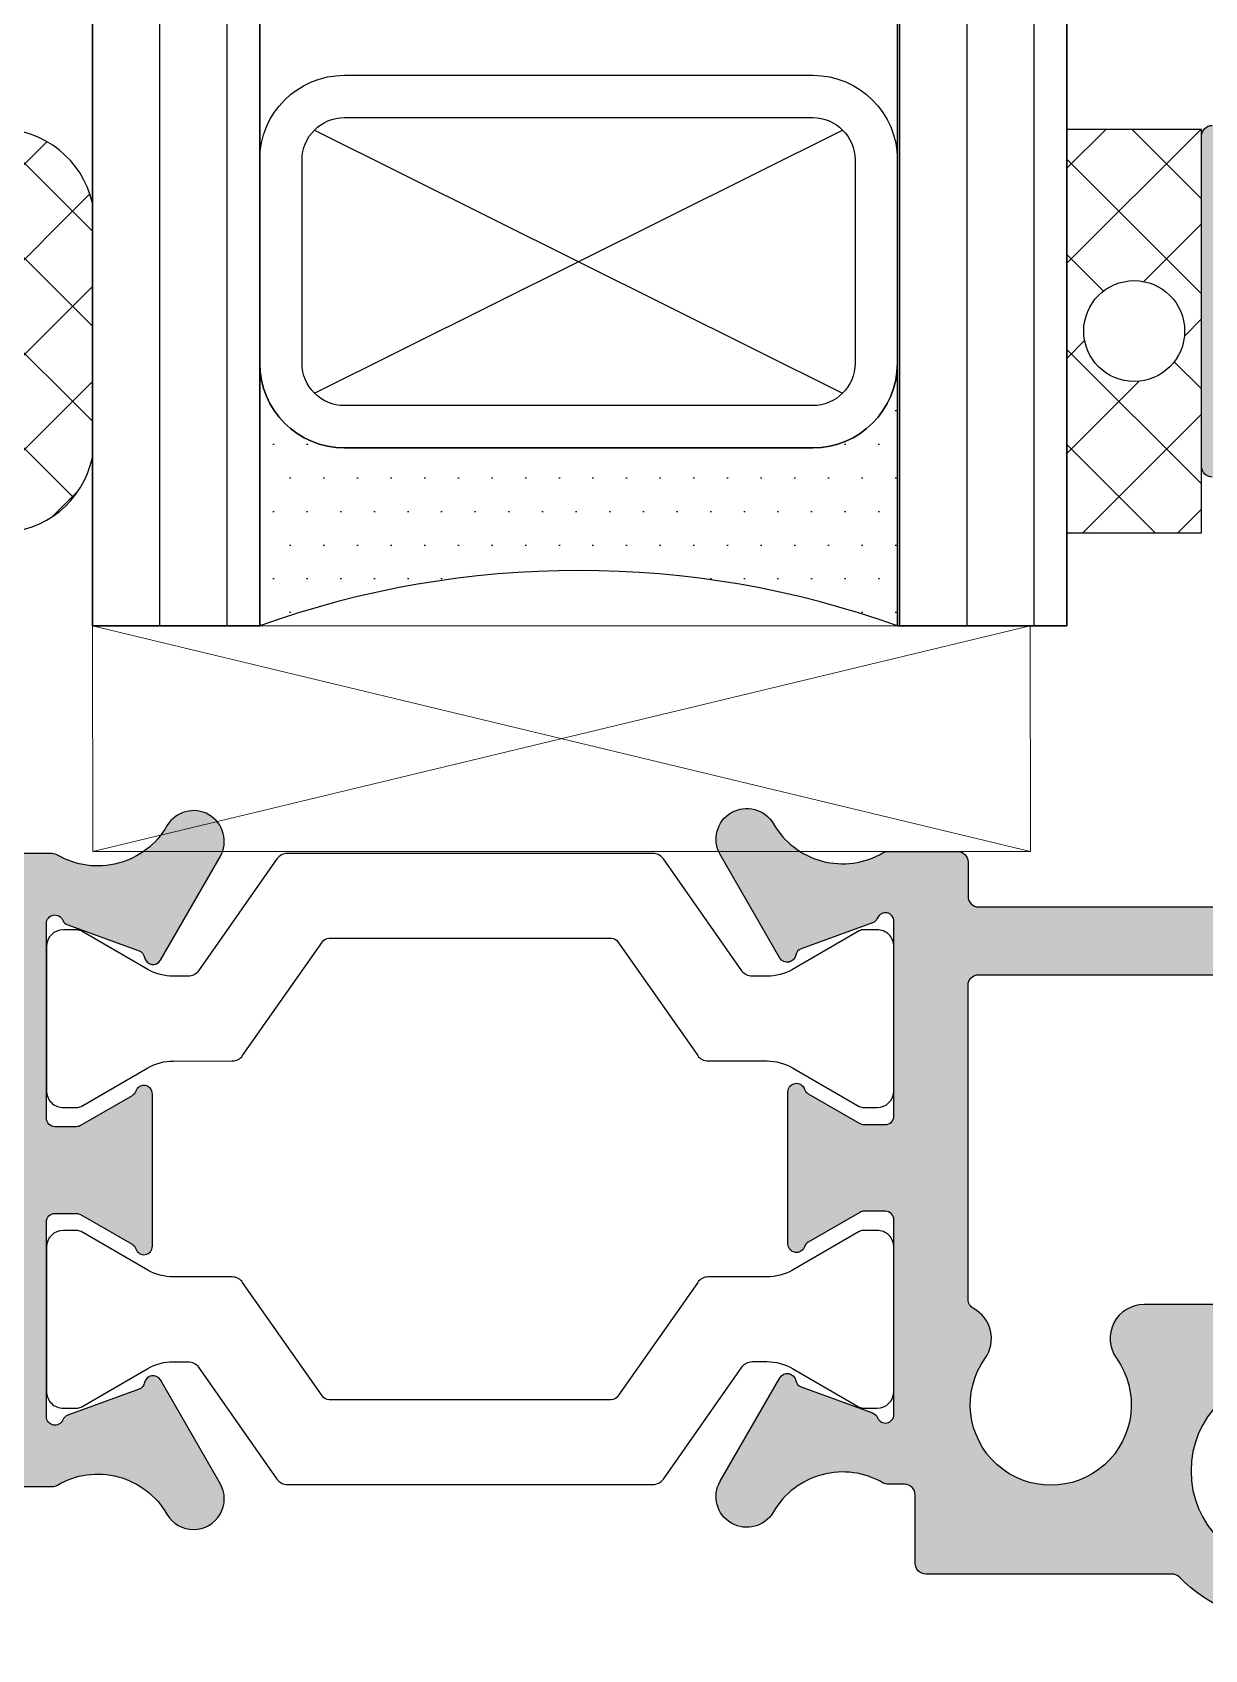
# Model space of a CAD drawing. Header units: millimetres. Extents: x -17234 to -8874, y -2869 to 1211.
# Drawn here: x -16364.06 to -16336.39, y -664.9 to -626.72 of the extents above; entities that cross this region are included whole.
import ezdxf

# ---------------------------------------------------------------- set-up
doc = ezdxf.new("R2010")
doc.units = ezdxf.units.MM
doc.linetypes.add('ACAD_ISO07W100', pattern=[3, 0, -3])
doc.layers.get('Defpoints').update_dxf_attribs({"linetype": 'ACAD_ISO07W100', "true_color": 0x105689})
for name, color, linetype in [('Gasket EPDM', 32, 'Continuous'), ('Gasket Silicone', 20, 'Continuous'), ('Glass', 4, 'Continuous'), ('Profile', 1, 'Continuous'), ('PVC Spacer', 3, 'Continuous'), ('Thermal Break', 3, 'Continuous')]:
    doc.layers.add(name, color=color, linetype=linetype)
pattern_1 = [(45, (1129.306216342567, -68.55554387392306), (-1.122532015133644, 1.122532015133644), []), (135, (1129.306216342567, -68.55554387392306), (-1.122532015133644, -1.122532015133644), [])]

msp = doc.modelspace()

# ---------------------------------------------------------------- hatches: boundary and pattern name
at = {"layer": 'Gasket EPDM', "ltscale": 0.5}
h = msp.add_hatch(dxfattribs=at)
h.set_pattern_fill('ANSI37', color=256, scale=0.5, style=0)
h.set_pattern_definition(pattern_1)
edge = h.paths.add_edge_path()
edge.add_arc((-16364.82625388961, -631.2408956255694), 2.240128407316817, 12.65908246072696, 167.3409175392731)
edge.add_line((-16367.01192768171, -630.7499726623585), (-16366.99497115951, -636.7590616003524))
edge.add_arc((-16364.81777562851, -636.3008835022339), 2.224883716017567, 191.8841508979343, 348.1158491020656)
edge.add_line((-16362.64058009752, -636.7590616003524), (-16362.64058009752, -630.7499726623585))
edge = h.paths.add_edge_path(flags=16)
edge.add_line((-16381.68088587749, -678.1755790224265), (-16381.68088587749, -670.9414990225762))
edge.add_arc((-16380.93230087743, -670.9414990225762), 0.7485850000521168, 0, 180, ccw=False)
edge.add_line((-16380.18371587738, -670.9414990225762), (-16380.18371587745, -678.1755790224294))
edge.add_arc((-16380.93230087747, -678.1755790224279), 0.748585000017556, 179.9999999998956, 359.9999999998869, ccw=False)
edge = h.paths.add_edge_path()
edge.add_line((-16383.72776087748, -674.5522890225232), (-16382.07776087749, -674.5522890225232))
edge.add_line((-16382.07776087749, -674.5522890225232), (-16382.07776087748, -670.9414990225762))
edge.add_arc((-16380.93230087743, -670.9414990225766), 1.145460000052481, -5.51608536625281e-10, 179.9999999999773, ccw=False)
edge.add_line((-16379.78684087738, -670.9414990225877), (-16379.78684087745, -678.1755790224323))
edge.add_arc((-16380.93230087747, -678.1755790224269), 1.145460000019739, 180.000000000273, 359.99999999972704, ccw=False)
edge.add_line((-16382.07776087749, -678.1755790224323), (-16382.07776087749, -676.1397890225231))
edge.add_line((-16382.07776087749, -676.1397890225231), (-16383.72776087748, -676.1397890225231))
edge.add_line((-16383.72776087748, -676.1397890225231), (-16383.72776087748, -674.5522890225232))
h = msp.add_hatch(dxfattribs=at)
h.set_pattern_fill('ANSI37', color=256, scale=0.5, style=0)
h.set_pattern_definition(pattern_1)
edge = h.paths.add_edge_path(flags=16)
edge.add_arc((-16338.05308009751, -633.7708871313546), 1.190625, 0, 360)
h.paths.add_polyline_path([(-16339.64058009752, -638.5333871313546), (-16336.46558009751, -638.5333871313546), (-16336.46558009751, -629.0083871313547), (-16339.64058009752, -629.0083871313547)])
at = {"layer": 'Gasket Silicone', "ltscale": 0.5}
h = msp.add_hatch(color=1, dxfattribs=at)
h.dxf.hatch_style = 1
edge = h.paths.add_edge_path(flags=16)
edge.add_arc((-16332.02153615542, -657.2531585134402), 1.819997244689767, 103.9777522118697, 158.8533392429403)
edge.add_arc((-16333.95213986164, -656.5063938365813), 0.2499998937265898, 269.9999966007455, 338.85338486417874, ccw=False)
edge.add_line((-16333.95213987647, -656.7563937303078), (-16337.82124987646, -656.7563937303078))
edge.add_arc((-16337.8212504564, -657.5563934848436), 0.7999997545360712, 89.9999584647644, 215.4309733221216)
edge.add_arc((-16340.02125037647, -659.1216415990123), 1.900000487535937, -215.4309470492293, 35.43094704881719, ccw=False)
edge.add_arc((-16342.22125055411, -657.5563937845284), 0.7999997906811854, 324.5690548620934, 421.7291144374652)
edge.add_arc((-16341.72392787663, -656.6316399173281), 0.2500000000017152, 180.0000000002345, 241.7291144378907, ccw=False)
edge.add_line((-16341.97392787664, -656.6316399173292), (-16341.97392787664, -649.2181784482066))
edge.add_arc((-16341.72392787663, -649.2181784482109), 0.250000000003638, 89.99999999916622, 179.9999999990099, ccw=False)
edge.add_line((-16341.72392787663, -648.968178448208), (-16332.52153387646, -648.968178448208))
edge.add_arc((-16332.52153387647, -649.2181784482066), 0.2499999999985221, -1.3026806300331373e-09, 89.99999999874939, ccw=False)
edge.add_line((-16332.27153387647, -649.2181784482123), (-16332.27153387647, -655.2444547345019))
edge.add_arc((-16332.52153387647, -655.2444547345012), 0.249999999998181, 283.97775221152926, 359.9999999998437, ccw=False)
edge = h.paths.add_edge_path()
edge.add_arc((-16331.47153327969, -656.2031790459002), 0.7999994023377852, -90.0000428036173, 4.2804871213775186e-05, ccw=False)
edge.add_line((-16331.47153387734, -657.0031784482376), (-16332.02153387735, -657.0031784482318))
edge.add_arc((-16332.02153406411, -657.2531782614728), 0.2499998132411308, 89.99995719622638, 180.000042802992)
edge.add_line((-16332.27153387735, -657.253178448236), (-16332.27153387734, -658.9152834482211))
edge.add_arc((-16332.52153368986, -658.915283662232), 0.2499998125241297, -73.8555787828061, 4.9047727713968925e-05, ccw=False)
edge.add_line((-16332.45201887734, -659.1554244482356), (-16333.28372787734, -659.3961824482218))
edge.add_arc((-16333.31153391628, -659.3001261292596), 0.09999996106819657, 180.0001827625556, 286.14448319014525, ccw=False)
edge.add_line((-16333.41153387734, -659.3001264482403), (-16333.41153387734, -658.6481784482255))
edge.add_arc((-16333.66153369058, -658.6481782614532), 0.2499998132316948, 359.9999571948975, 450.0000428050243)
edge.add_line((-16333.66153387735, -658.3981784482212), (-16334.42653387735, -658.3981784481981))
edge.add_arc((-16334.42653387735, -660.6831784482448), 2.285000000046693, 90, 270)
edge.add_line((-16334.42653387735, -662.9681784482915), (-16333.66153387735, -662.9681784482337))
edge.add_arc((-16333.66153369058, -662.7181786349774), 0.2499998132563648, 269.9999571949758, 360.0000427981978)
edge.add_line((-16333.41153387732, -662.7181784482352), (-16333.41153387734, -662.0662314482178))
edge.add_arc((-16333.31153391626, -662.0662317672173), 0.09999996108177532, 73.85551681985112, 179.9998172266316, ccw=False)
edge.add_line((-16333.28372787734, -661.9701754482364), (-16332.45201887734, -662.2109334482226))
edge.add_arc((-16332.52153368985, -662.451074234218), 0.2499998125131848, -4.904827488871888e-05, 73.85557878468711, ccw=False)
edge.add_line((-16332.27153387734, -662.4510744482313), (-16332.27153387734, -664.0181784482378))
edge.add_arc((-16332.52153369057, -664.0181786349848), 0.2499998132280568, -90.0000428066918, 4.279929208905742e-05, ccw=False)
edge.add_line((-16332.52153387735, -664.2681784482132), (-16334.42653387735, -664.2681784482074))
edge.add_arc((-16334.42653239201, -660.6831755685912), 3.585002879616548, 224.4374978261976, 269.99997626113753, ccw=False)
edge.add_arc((-16337.16478158605, -663.3681793290017), 0.2500008807623683, 44.43735913599907, 89.9998375755555)
edge.add_line((-16337.16478087734, -663.1181784482409), (-16342.97118787734, -663.1181784482409))
edge.add_arc((-16342.9711880641, -662.8681786350032), 0.2499998132377202, 179.9999571935687, 270.0000428037736, ccw=False)
edge.add_line((-16343.22118787734, -662.8681784482251), (-16343.22118787734, -661.2500100225604))
edge.add_arc((-16343.47118787734, -661.2500100225628), 0.25, 5.471571829615317e-10, 90.00000000083378)
edge.add_line((-16343.47118787735, -661.000010022562), (-16343.85637570384, -661.000010022562))
edge.add_arc((-16343.85637570383, -660.7500100225617), 0.2500000000003411, 239.7572899260177, 269.99999999874933, ccw=False)
edge.add_arc((-16344.93300518738, -662.5966769591118), 1.887594400109947, 59.75728992817039, 150.0000052232095)
edge.add_arc((-16347.19557842673, -661.2903799653091), 0.724999999995414, 150.0000052222172, 330.00000522220944, ccw=False)
edge.add_line((-16347.82344687751, -660.9278800225384), (-16346.41197587751, -658.4831400225232))
edge.add_arc((-16346.23877061399, -658.5831400599005), 0.2000001769722636, 10.262890823424016, 150.0000169066494, ccw=False)
edge.add_arc((-16345.84202138271, -658.5113039255165), 0.2032000000125387, 190.2628908220549, 249.9999921428203)
edge.add_line((-16345.91151990202, -658.7022494565414), (-16344.2273478608, -659.3152382108835))
edge.add_arc((-16344.29684638005, -659.5061837419187), 0.2032000000003935, 22.347159360010323, 69.99999216067579, ccw=False)
edge.add_arc((-16343.92392787746, -659.3528800225095), 0.1999999999496351, 202.3471593517973, 359.9999999967757)
edge.add_line((-16343.72392787751, -659.3528800225207), (-16343.72392787751, -654.7528720225189))
edge.add_arc((-16343.92392772811, -654.7528718731314), 0.1999998506017267, 359.999957203613, 450.0000428007513)
edge.add_line((-16343.92392787751, -654.5528720225304), (-16344.4294806236, -654.5528720225304))
edge.add_arc((-16344.4294806236, -654.7560720225474), 0.2032000000169774, 90.00000000102581, 119.999988414818)
edge.add_line((-16344.53108058803, -654.5800956399405), (-16345.7437540037, -655.2802326365304))
edge.add_arc((-16345.6421540392, -655.4562090191035), 0.2032000000238053, 119.9999884373455, 161.237453343046)
edge.add_arc((-16346.02392787748, -655.3265210225484), 0.2000000000278176, 179.9999999983064, 341.23745334198856, ccw=False)
edge.add_line((-16346.22392787751, -655.3265210225425), (-16346.22392787662, -651.7311967301259))
edge.add_arc((-16346.0239278766, -651.7311967301255), 0.2000000000261934, 18.762546657949827, 180.0000000001303, ccw=False)
edge.add_arc((-16345.64215403834, -651.601508733587), 0.2032000000048033, 198.7625466538726, 240.0000115595291)
edge.add_line((-16345.74375400284, -651.777485116138), (-16344.53108058715, -652.4776221127337))
edge.add_arc((-16344.42948062274, -652.3016457301444), 0.2031999999932208, 240.0000115866953, 270.0000000005129)
edge.add_line((-16344.42948062274, -652.504845730138), (-16343.92392787664, -652.504845730138))
edge.add_arc((-16343.92392772723, -652.3048458795352), 0.1999998506028636, 269.9999571987277, 360.0000427958659)
edge.add_line((-16343.72392787663, -652.3048457301495), (-16343.72392787663, -647.7048377301477))
edge.add_arc((-16343.92392787658, -647.7048377301593), 0.1999999999516149, 3.322025754498697e-09, 157.6528406482803)
edge.add_arc((-16344.29684637919, -647.5515340107402), 0.2032000000157218, 290.00000783833707, 337.652840638894, ccw=False)
edge.add_line((-16344.22734785993, -647.7424795417905), (-16345.91151990114, -648.355468296127))
edge.add_arc((-16345.84202138183, -648.546413827158), 0.2032000000194596, 110.0000078575626, 169.737109178216)
edge.add_arc((-16346.23877061311, -648.4745776927741), 0.2000001769702911, 209.9999830934701, 349.7371091766434, ccw=False)
edge.add_line((-16346.41197587663, -648.5745777301508), (-16347.82344687663, -646.12983773013))
edge.add_arc((-16347.19557842585, -645.7673377873592), 0.7249999999969893, 29.99999477771871, 209.9999947777187, ccw=False)
edge.add_arc((-16344.9330051865, -644.4610407935583), 1.887594400108075, 209.9999947767703, 300.242710071808)
edge.add_arc((-16343.85637570297, -646.3077077301095), 0.2499999999970017, 89.99999999874939, 120.24271007149329, ccw=False)
edge.add_line((-16343.85637570296, -646.0577077301122), (-16342.22392787663, -646.0577077301122))
edge.add_arc((-16342.22392787663, -646.3077077301078), 0.2499999999956799, -6.514255801448599e-10, 89.99999999916622, ccw=False)
edge.add_line((-16341.97392787664, -646.3077077301107), (-16341.97392787664, -647.1181784482098))
edge.add_arc((-16341.72392787663, -647.1181784482055), 0.250000000003638, 180.0000000009901, 270.0000000008338)
edge.add_line((-16341.72392787663, -647.3681784482084), (-16334.34653387647, -647.3681784482084))
edge.add_arc((-16334.34653387647, -646.8681784482117), 0.4999999999967031, 270, 360.0000000000261)
edge.add_line((-16333.84653387647, -646.8681784482114), (-16333.84653387647, -641.2677077301164))
edge.add_arc((-16333.34653387647, -641.2677077301132), 0.5, 90.00000000041689, 180.0000000003648, ccw=False)
edge.add_line((-16333.34653387648, -640.7677077301137), (-16332.52153387646, -640.7677077301137))
edge.add_arc((-16332.52153387647, -640.517707730118), 0.2499999999956799, 270.0000000008338, 360.0000000006514)
edge.add_line((-16332.27153387647, -640.5177077301151), (-16332.27153387647, -630.733742730317))
edge.add_arc((-16332.52153387647, -630.7337427303142), 0.249999999996362, 359.9999999993747, 449.9999999991662)
edge.add_line((-16332.52153387646, -630.4837427303185), (-16334.81135987647, -630.4837427303185))
edge.add_arc((-16334.81136006325, -630.7337425435319), 0.2499998132135049, 89.99995719330819, 180.0000428066918)
edge.add_line((-16335.06135987646, -630.7337427303112), (-16335.06135987648, -636.9691066575942))
edge.add_arc((-16335.31135987647, -636.969106657597), 0.249999999996362, -89.99999999916622, 6.252776074688882e-10, ccw=False)
edge.add_line((-16335.31135987647, -637.2191066575928), (-16336.21135987647, -637.2191066575928))
edge.add_arc((-16336.21135987647, -636.969106657589), 0.2500000000037517, 179.9999999998697, 270, ccw=False)
edge.add_line((-16336.46135987647, -636.9691066575884), (-16336.46135987646, -629.1637427303211))
edge.add_arc((-16336.21136006324, -629.163742543539), 0.2499998132171429, 89.99995719414198, 180.0000428073432, ccw=False)
edge.add_line((-16336.21135987647, -628.9137427303226), (-16330.92153387647, -628.9137427303053))
edge.add_arc((-16330.9215336897, -629.1637425435337), 0.2499998132283978, -4.2809896513062995e-05, 90.00004280335668, ccw=False)
edge.add_line((-16330.67153387647, -629.1637427303269), (-16330.67153387647, -656.2031603279838))
edge.add_line((-16330.67153387647, -656.2031603279838), (-16330.67153387735, -656.2031784482319))
h = msp.add_hatch(color=1, dxfattribs=at)
h.dxf.hatch_style = 1
edge = h.paths.add_edge_path()
edge.add_line((-16379.63017287543, -649.2066211313527), (-16384.67463659467, -649.2066211313585))
edge.add_arc((-16384.67463659467, -648.9566211313575), 0.2500000000010232, 180.0000000005732, 270, ccw=False)
edge.add_line((-16384.92463659468, -648.95662113136), (-16384.92463659468, -648.0516304060549))
edge.add_arc((-16384.42463659467, -648.051630406048), 0.500000000007276, 149.0000260604082, 180.0000000007817, ccw=False)
edge.add_line((-16384.85322036216, -647.7941115635264), (-16384.18702824694, -646.6853805526218))
edge.add_arc((-16384.40132013069, -646.5566211313604), 0.2500000000053786, 329.0000260605112, 450.0000000008338)
edge.add_line((-16384.40132013069, -646.3066211313562), (-16385.57463659468, -646.306621131362))
edge.add_arc((-16385.57463659468, -647.1066211313625), 0.800000000000523, 90, 179.9999999999511)
edge.add_line((-16386.37463659468, -647.1066211313619), (-16386.37463659468, -679.7346197563472))
edge.add_arc((-16385.57463659468, -679.7346197563444), 0.7999999999992724, 180.0000000002036, 259.9999983915058)
edge.add_line((-16385.71355515893, -680.5224659548537), (-16382.21146069734, -681.1399797988086))
edge.add_arc((-16382.12463659468, -680.6475759247417), 0.4999999999981867, 259.9999983915285, 360.0000000005342)
edge.add_line((-16381.62463659468, -680.647575924737), (-16381.62463659468, -680.1331732314341))
edge.add_arc((-16381.87463659468, -680.1331732314341), 0.249999999996362, 0, 80.00002809803442)
edge.add_line((-16381.831224671, -679.8869712718949), (-16381.96355559467, -679.863637826579))
edge.add_arc((-16381.8246359539, -679.0757911672185), 0.800000640785846, 179.9999756034044, 259.9999281941456, ccw=False)
edge.add_line((-16382.62463659469, -679.0757908265775), (-16382.62463659469, -677.9261858265834))
edge.add_arc((-16383.12463659468, -677.9261858265834), 0.499999999998181, 0, 180)
edge.add_line((-16383.62463659468, -677.9261858265834), (-16383.62463659468, -678.7261858265716))
edge.add_arc((-16384.27463659468, -678.7261858265716), 0.6499999999978172, -180, 0, ccw=False)
edge.add_line((-16384.92463659468, -678.7261858265716), (-16384.92463659468, -672.1261858265789))
edge.add_arc((-16384.27463659468, -672.1261858265789), 0.6499999999978172, 0, 180, ccw=False)
edge.add_line((-16383.62463659468, -672.1261858265789), (-16383.62463659468, -672.9261858265787))
edge.add_arc((-16383.12463659468, -672.9261858265787), 0.500000000003638, 180, 360)
edge.add_line((-16382.62463659468, -672.9261858265787), (-16382.62463659469, -670.6761858265864))
edge.add_arc((-16383.42463599702, -670.6761852289219), 0.7999994023305094, 359.9999571953975, 450.0000428041384)
edge.add_line((-16383.42463659467, -669.8761858265924), (-16384.67463659469, -669.8761858265635))
edge.add_arc((-16384.67463659468, -669.6261858265652), 0.2499999999982947, 179.9999999999479, 269.99999999833244, ccw=False)
edge.add_line((-16384.92463659468, -669.626185826565), (-16384.92463659468, -666.4689742422343))
edge.add_arc((-16384.67463659467, -666.468974242237), 0.250000000003638, 90, 179.9999999993747, ccw=False)
edge.add_line((-16384.67463659467, -666.2189742422358), (-16374.49963659468, -666.2189742422242))
edge.add_arc((-16374.49963659468, -665.9689742422183), 0.2500000000059117, 269.9999999995831, 359.9999999996352)
edge.add_line((-16374.24963659468, -665.9689742422199), (-16374.24963659468, -661.802871131358))
edge.add_arc((-16373.99963659468, -661.8028711313523), 0.249999999998181, 90.00000000125073, 180.0000000013027, ccw=False)
edge.add_line((-16373.99963659468, -661.5528711313538), (-16364.97388859468, -661.5528711313538))
edge.add_arc((-16364.97388840791, -661.3028713181312), 0.2499998132225998, 269.9999571953926, 360.0000428046073)
edge.add_line((-16364.72388859468, -661.302871131361), (-16364.72388859468, -661.301440022566))
edge.add_arc((-16364.47388859468, -661.3014400225686), 0.250000000001819, 89.99999999958311, 179.9999999994007, ccw=False)
edge.add_line((-16364.47388859468, -661.0514400225675), (-16363.59144005115, -661.0514400225675))
edge.add_arc((-16363.59144005115, -660.8014400225671), 0.2500000000003411, 270.0000000012506, 300.2427100739823)
edge.add_arc((-16362.51481056761, -662.6481069591157), 1.887594400107655, 29.999994776773292, 120.2427100718063, ccw=False)
edge.add_arc((-16360.25223732826, -661.3418099653146), 0.7249999999969893, 209.9999947777187, 389.9999947777187)
edge.add_line((-16359.62436887747, -660.9793100225438), (-16361.03583987748, -658.534570022523))
edge.add_arc((-16361.209045141, -658.6345700598995), 0.2000001769702904, 29.99998309341375, 169.7371091767075)
edge.add_arc((-16361.60579437228, -658.562733925516), 0.2032000000197387, 290.00000785757356, 349.7371091782475, ccw=False)
edge.add_line((-16361.53629585297, -658.7536794565468), (-16363.22046789417, -659.3666682108833))
edge.add_arc((-16363.15096937492, -659.5576137419337), 0.203200000015331, 110.000007838337, 157.652840638894)
edge.add_arc((-16363.52388787753, -659.4043100225147), 0.1999999999514472, 180.0000000032894, 337.6528406483104, ccw=False)
edge.add_line((-16363.72388787748, -659.4043100225261), (-16363.72388787748, -654.8043020225243))
edge.add_arc((-16363.52388802688, -654.8043018731387), 0.1999998506035457, 89.99995719872771, 180.0000427958659, ccw=False)
edge.add_line((-16363.52388787747, -654.6043020225359), (-16363.01833513137, -654.6043020225359))
edge.add_arc((-16363.01833513137, -654.8075020225294), 0.2031999999935579, 60.00001158669528, 90.00000000051278, ccw=False)
edge.add_line((-16362.91673516696, -654.6315256399402), (-16361.70406175127, -655.3316626365358))
edge.add_arc((-16361.80566171577, -655.5076390190867), 0.203200000004508, 18.76254665384232, 60.000011559512984, ccw=False)
edge.add_arc((-16361.42388787751, -655.3779510225481), 0.2000000000278176, 198.7625466580115, 360.0000000016936)
edge.add_line((-16361.22388787748, -655.3779510225422), (-16361.22388787747, -651.7826454480412))
edge.add_arc((-16361.4238878775, -651.7826454480393), 0.2000000000334694, 359.9999999994463, 521.2374533431524)
edge.add_arc((-16361.80566171578, -651.6529574515055), 0.2032000000107053, 299.999988441879, 341.2374533476068, ccw=False)
edge.add_line((-16361.70406175127, -651.8289338340591), (-16362.91673516696, -652.5290708306491))
edge.add_arc((-16363.01833513138, -652.3530944480625), 0.2031999999963148, 270.0000000025645, 299.9999884163544, ccw=False)
edge.add_line((-16363.01833513137, -652.556294448059), (-16363.52388787747, -652.556294448059))
edge.add_arc((-16363.52388802688, -652.3562945974563), 0.1999998506027499, 179.9999572041341, 270.00004280127234, ccw=False)
edge.add_line((-16363.72388787748, -652.3562944480707), (-16363.72388787748, -647.7562864480687))
edge.add_arc((-16363.52388787753, -647.7562864480775), 0.1999999999516149, 22.347159352472772, 179.9999999974922, ccw=False)
edge.add_arc((-16363.15096937492, -647.6029827286557), 0.2032000000156786, 202.3471593610764, 249.999992161652)
edge.add_line((-16363.22046789417, -647.7939282597059), (-16361.53629585297, -648.4069170140481))
edge.add_arc((-16361.60579437228, -648.5978625450762), 0.2032000000149225, 10.262890822846828, 69.99999214360918, ccw=False)
edge.add_arc((-16361.209045141, -648.5260264106895), 0.2000001769702911, 190.2628908233566, 330.0000169065299)
edge.add_line((-16361.03583987748, -648.6260264480662), (-16359.62436887747, -646.1812864480511))
edge.add_arc((-16360.25223732826, -645.8187865052774), 0.7249999999984104, 330.0000052220868, 510.0000052220868)
edge.add_arc((-16362.51481056761, -644.5124895114787), 1.887594400102366, 239.75728992670992, 330.000005223309, ccw=False)
edge.add_arc((-16363.59144005114, -646.3591564480485), 0.2500000000208768, 59.75728994038285, 90.0000000137571)
edge.add_line((-16363.5914400512, -646.1091564480275), (-16365.22388787748, -646.1091564480275))
edge.add_arc((-16365.22388787748, -646.3591564480231), 0.2499999999955662, 90.00000000083378, 180.0000000006514)
edge.add_line((-16365.47388787747, -646.3591564480259), (-16365.4731079744, -650.7520578924073))
edge.add_arc((-16365.7231079744, -650.7520578924069), 0.249999999998181, 275.1793679788034, 359.99999999992184, ccw=False)
edge.add_line((-16365.70053948449, -651.0010371350409), (-16368.95137304854, -651.2957058942488))
edge.add_arc((-16368.928804432, -651.5446847403739), 0.249999616540084, 95.17940508464592, 180.0000352634486)
edge.add_line((-16369.17880404854, -651.5446848942395), (-16369.17958395161, -652.0466572051109))
edge.add_arc((-16368.92958395161, -652.0466572051109), 0.249999999998181, 180, 264.9999999996639)
edge.add_line((-16368.9513728873, -652.2957058796313), (-16367.31242127507, -652.4390955657717))
edge.add_arc((-16367.29063233944, -652.1900468912596), 0.2499999999843953, 265.0000000123723, 270.0000000125065)
edge.add_line((-16367.29063233938, -652.440046891244), (-16365.72388787748, -652.440046891244))
edge.add_arc((-16365.72388787748, -652.6900468912465), 0.2500000000025011, 9.37973254622193e-10, 90.00000000125073, ccw=False)
edge.add_line((-16365.47388787747, -652.6900468912424), (-16365.47388787747, -654.5586217919949))
edge.add_arc((-16365.72388787748, -654.5586217919905), 0.250000000003638, 269.9999999991662, 359.99999999898387, ccw=False)
edge.add_line((-16365.72388787748, -654.8086217919933), (-16369.42624471573, -654.8086217919933))
edge.add_arc((-16369.42624471574, -654.5586217919438), 0.2500000000495675, 259.9999960757141, 270.0000000025013, ccw=False)
edge.add_line((-16369.46965677703, -654.8048237272722), (-16375.42070959468, -653.7554921313581))
edge.add_arc((-16375.33388564189, -653.263088292388), 0.4999999394108352, 220.05313559078, 260.00001460548367, ccw=False)
edge.add_line((-16375.71660959468, -653.5848371313476), (-16379.24744859468, -649.3848721313584))
edge.add_arc((-16379.63017287544, -649.7066219562591), 0.5000008249063532, 40.05319788700655, 89.99996782804448)
edge = h.paths.add_edge_path(flags=16)
edge.add_line((-16384.77463659468, -651.0566211313566), (-16384.77463659468, -664.3689742422318))
edge.add_arc((-16384.52463659468, -664.3689742422305), 0.250000000007276, 180.0000000003127, 270)
edge.add_line((-16384.52463659468, -664.6189742422362), (-16381.34963659468, -664.6189742422304))
edge.add_arc((-16381.34963659468, -664.3689742422346), 0.2499999999957936, 270.0000000008338, 360.0000000006253)
edge.add_line((-16381.09963659468, -664.3689742422318), (-16381.09963659468, -662.2189746320978))
edge.add_arc((-16377.59963659469, -662.2189746321078), 3.499999999998181, 144.5690553125074, 179.9999999998362, ccw=False)
edge.add_arc((-16379.79963659468, -660.6537270478493), 0.7999999999971488, -35.43094468731522, 144.5690553126782, ccw=False)
edge.add_arc((-16377.59963659468, -662.2189746320987), 1.900000000001761, 144.5690553126478, 395.950567619596)
edge.add_arc((-16375.47463659468, -660.6778711313534), 0.7249999999992798, 90.00000000028751, 215.9505676199544, ccw=False)
edge.add_line((-16375.47463659469, -659.9528711313541), (-16365.72388787748, -659.9528711313541))
edge.add_arc((-16365.72388787748, -659.7028711313512), 0.2500000000028422, 269.9999999991662, 359.9999999990099)
edge.add_line((-16365.47388787747, -659.7028711313556), (-16365.47388787747, -656.6586217919915))
edge.add_arc((-16365.72388787748, -656.658621791996), 0.250000000003638, 1.016149054056629e-09, 90.00000000083378)
edge.add_line((-16365.72388787748, -656.408621791993), (-16369.56622663262, -656.408621791993))
edge.add_arc((-16369.56622663263, -656.1586217919433), 0.2500000000496811, 259.9999960753035, 270.0000000020844, ccw=False)
edge.add_line((-16369.60963869392, -656.4048237272717), (-16376.36070454784, -655.2144281916158))
edge.add_arc((-16376.31729248654, -654.9682262563458), 0.249999999993469, 220.0531939885051, 259.9999960713358, ccw=False)
edge.add_line((-16376.50865432215, -655.1291008903585), (-16380.06756321585, -650.8957464973308))
edge.add_arc((-16380.25892505146, -651.0566211313583), 0.2500000000003669, 40.05319399163436, 90.00000000125064)
edge.add_line((-16380.25892505146, -650.806621131358), (-16384.52463659468, -650.806621131358))
edge.add_arc((-16384.52463659468, -651.056621131361), 0.2500000000029559, 89.99999999916623, 179.9999999989839)
at = {"layer": 'Glass', "ltscale": 0.5}
h = msp.add_hatch(dxfattribs=at)
h.set_pattern_fill('ANSI31', color=5, scale=0.5, angle=45)
h.set_pattern_definition([(90, (1125.262815148311, -89.81913098374412), (-1.5875, 3.33066907387547e-16), [])])
h.paths.add_polyline_path([(-16339.64058009752, -588.8137427303066), (-16343.64058009752, -588.8137427303066), (-16343.64058009752, -640.7307008083255), (-16339.64058009752, -640.7307008083255)])
h.paths.add_polyline_path([(-16362.64058009752, -640.7307008083255), (-16358.69058009751, -640.7307008083255), (-16358.69058009751, -588.8137427303068), (-16362.64058009752, -588.8137427303068)])
at = {"layer": 'Glass'}
h = msp.add_hatch(dxfattribs=at)
h.set_pattern_fill('DOTS', color=9, scale=0.5)
h.set_pattern_definition([(0, (-488.525835366876, -1719.91046266623), (0.396875, 0.79375), [0, -0.79375])])
h.paths.add_polyline_path([(-16345.64058009752, -636.5307008083255), (-16356.69058009751, -636.5307008083255, -0.4142135623730951), (-16358.69058009751, -634.5307008083255), (-16358.69058009751, -640.7307008083255, -0.1737243421907454), (-16343.64058009752, -640.7307008083255), (-16343.64058009752, -634.5307008083255, -0.414213562373095)])

# ---------------------------------------------------------------- linework, layer by layer
at = {"layer": 'Defpoints', "linetype": 'ByBlock', "ltscale": 0.5}
for points in [[(-16362.64058009752, -640.7307008083255), (-16358.69058009751, -640.7307008083255), (-16358.69058009751, -588.8137427303068), (-16362.64058009752, -588.8137427303068)], [(-16339.64058009752, -588.8137427303066), (-16343.64058009752, -588.8137427303066), (-16343.64058009752, -640.7307008083255), (-16339.64058009752, -640.7307008083255)]]:
    msp.add_lwpolyline(points, close=True, dxfattribs=at)
at = {"layer": 'Gasket EPDM'}
msp.add_lwpolyline([(-16362.64058009752, -630.7499726623585, 0.8003048993087222), (-16367.01192768171, -630.7499726623585), (-16366.99497115951, -636.7590616003524, 0.8114593258823468), (-16362.64058009752, -636.7590616003524)], format="xyb", close=True, dxfattribs=at)
msp.add_lwpolyline([(-16339.64058009752, -638.5333871313546), (-16336.46558009751, -638.5333871313546), (-16336.46558009751, -629.0083871313547), (-16339.64058009752, -629.0083871313547)], close=True, dxfattribs=at)
msp.add_circle((-16338.05308009751, -633.7708871313546), 1.190625, dxfattribs=at)
at = {"layer": 'Glass'}
for points in [[(-16358.69058009751, -588.8137427303068), (-16358.69058009751, -640.7307008083255), (-16362.64058009752, -640.7307008083255), (-16362.64058009752, -588.8137427303068)], [(-16339.64058009752, -588.8137427303066), (-16339.64058009752, -640.7307008083255), (-16343.64058009752, -640.7307008083255), (-16343.64058009752, -588.8137427303067)]]:
    msp.add_lwpolyline(points, dxfattribs=at)
at = {"layer": 'Glass', "color": 3}
for points in [[(-16358.69058009751, -634.5307008083255), (-16358.69058009751, -629.7307008083255, -0.4142135623730951), (-16356.69058009751, -627.7307008083255), (-16345.64058009752, -627.7307008083255, -0.4142135623730951), (-16343.64058009752, -629.7307008083255), (-16343.64058009752, -634.5307008083255, -0.4142135623730951), (-16345.64058009752, -636.5307008083255), (-16356.69058009751, -636.5307008083255, -0.4142135623730951)], [(-16357.69058009751, -634.5307008083255), (-16357.69058009751, -629.7307008083255, -0.414213562373095), (-16356.69058009751, -628.7307008083255), (-16345.64058009752, -628.7307008083255, -0.414213562373095), (-16344.64058009752, -629.7307008083255), (-16344.64058009752, -634.5307008083255, -0.414213562373095), (-16345.64058009752, -635.5307008083255), (-16356.69058009751, -635.5307008083255, -0.414213562373095)]]:
    msp.add_lwpolyline(points, format="xyb", close=True, dxfattribs=at)
at = {"layer": 'Glass', "color": 9}
for points in [[(-16357.3976868787, -635.2378075895109), (-16344.93347331633, -629.0235940271401)], [(-16357.3976868787, -629.0235940271397), (-16344.93347331633, -635.2378075895114)]]:
    msp.add_lwpolyline(points, dxfattribs=at)
msp.add_lwpolyline([(-16343.64058009752, -640.7307008083255, 0.1737243421907453), (-16358.69058009751, -640.7307008083255), (-16358.69058009751, -634.5307008083255, 0.4142135623730951), (-16356.69058009751, -636.5307008083255), (-16345.64058009752, -636.5307008083255, 0.4142135623730951), (-16343.64058009752, -634.5307008083255)], format="xyb", close=True, dxfattribs=at)
at = {"layer": 'Profile', "color": 9, "ltscale": 0.5}
for points in [[(-16336.21135987647, -637.2191066575928, -0.4142135623736278), (-16336.46135987647, -636.9691066575884), (-16336.46135987646, -629.1637427303211, -0.4142140000245929), (-16336.21135987647, -628.9137427303226)], [(-16364.47388859468, -661.0514400225675), (-16363.59144005115, -661.0514400225675, 0.1327300260767167), (-16363.46552403505, -661.0174149213154, -0.4154548560578812), (-16360.88010577904, -661.7043099080854, 0.9999999999999999), (-16359.62436887747, -660.9793100225438), (-16361.03583987748, -658.534570022523, 0.6984995401847256), (-16361.40584544268, -658.5989370408421, -0.2667200988599209), (-16361.53629585297, -658.7536794565468), (-16363.22046789417, -659.3666682108833, 0.2109738281722918), (-16363.33890846158, -659.4803535341036, -0.8217954569120368), (-16363.72388787748, -659.4043100225261), (-16363.72388787748, -654.8043020225243, -0.4142139999425401), (-16363.52388787747, -654.6043020225359), (-16363.01833513137, -654.6043020225359, -0.1316524461567394), (-16362.91673516696, -654.6315256399402), (-16361.70406175127, -655.3316626365358, -0.1818996753969802), (-16361.6132598211, -655.4422803859212, 0.8483426666529216), (-16361.22388787748, -655.3779510225422), (-16361.22388787747, -651.7826454480412, 0.8483426666532385), (-16361.6132598211, -651.718316084668, -0.1818996753972464), (-16361.70406175127, -651.8289338340591), (-16362.91673516696, -652.5290708306491, -0.1316524461566632), (-16363.01833513137, -652.556294448059), (-16363.52388787747, -652.556294448059, -0.41421399994254), (-16363.72388787748, -652.3562944480707), (-16363.72388787748, -647.7562864480687, -0.8217954569114367), (-16363.33890846158, -647.6802429364856, 0.2109738281723799), (-16363.22046789417, -647.7939282597059), (-16361.53629585297, -648.4069170140481, -0.2667200988595467), (-16361.40584544268, -648.5616594297471, 0.698499540184335), (-16361.03583987748, -648.6260264480662), (-16359.62436887747, -646.1812864480511, 1), (-16360.88010577904, -645.4562865625038, -0.4154548560658002), (-16363.46552403509, -646.1431815492506, 0.1327300260795563), (-16363.5914400512, -646.1091564480275), (-16365.22388787748, -646.1091564480275, 0.414213562373095)], [(-16334.42653387735, -664.2681784482074, -0.2014649999988684), (-16336.98627687734, -663.1931464482387, 0.2014650000200762), (-16337.16478087734, -663.1181784482409), (-16342.97118787734, -663.1181784482409, -0.4142140000075443), (-16343.22118787734, -662.8681784482251), (-16343.22118787734, -661.2500100225604, 0.4142135623736278), (-16343.47118787735, -661.000010022562), (-16343.85637570384, -661.000010022562, -0.132730026076716), (-16343.98229171993, -660.96598492131, 0.4154548560578945), (-16346.56770997595, -661.6528799080799, -0.9999999999999999), (-16347.82344687751, -660.9278800225384), (-16346.41197587751, -658.4831400225232, -0.6984995401841207), (-16346.0419703123, -658.5475070408423, 0.2667200988596444), (-16345.91151990202, -658.7022494565414), (-16344.2273478608, -659.3152382108835, -0.2109738281722893), (-16344.10890729341, -659.4289235340981, 0.821795456911673), (-16343.72392787751, -659.3528800225207), (-16343.72392787751, -654.7528720225189, 0.4142139999425458), (-16343.92392787751, -654.5528720225304), (-16344.4294806236, -654.5528720225304, 0.1316524461567304), (-16344.53108058803, -654.5800956399405), (-16345.7437540037, -655.2802326365304, 0.1818996753969751), (-16345.83455593389, -655.3908503859215, -0.8483426666532387), (-16346.22392787751, -655.3265210225425), (-16346.22392787662, -651.7311967301259, -0.8483426666415084), (-16345.83455593301, -651.6668673667526, 0.1818996753969202), (-16345.74375400284, -651.777485116138), (-16344.53108058715, -652.4776221127337, 0.1316524461567411), (-16344.42948062274, -652.504845730138), (-16343.92392787664, -652.504845730138, 0.4142139999425463), (-16343.72392787663, -652.3048457301495), (-16343.72392787663, -647.7048377301477, 0.8217954569116728), (-16344.10890729253, -647.6287942185702, -0.2109738281722002), (-16344.22734785993, -647.7424795417905), (-16345.91151990114, -648.355468296127, 0.2667200988596444), (-16346.04197031143, -648.5102107118317, -0.6984995401841201), (-16346.41197587663, -648.5745777301508), (-16347.82344687663, -646.12983773013, -0.9999999999999999), (-16346.56770997507, -645.4048378445884, 0.4154548560579008), (-16343.98229171906, -646.0917328313584, -0.1327300260766602), (-16343.85637570296, -646.0577077301122), (-16342.22392787663, -646.0577077301122, -0.4142135623729108), (-16341.97392787664, -646.3077077301107), (-16341.97392787664, -647.1181784482098, 0.4142135623730945), (-16341.72392787663, -647.3681784482084), (-16334.34653387647, -647.3681784482084, 0.4142135623731088)], [(-16334.42653387735, -658.3981784481981, 0.9999999999999999), (-16334.42653387735, -662.9681784482915)]]:
    msp.add_lwpolyline(points, format="xyb", dxfattribs=at)
at = {"layer": 'Profile', "ltscale": 0.5}
msp.add_lwpolyline([(-16332.46114759792, -655.4870521320738, 0.2441231609592803), (-16333.71897487647, -656.5965827303224, -0.309806999978354), (-16333.95213987647, -656.7563937303078), (-16337.82124987646, -656.7563937303078, 0.609391000002752), (-16338.47310187647, -658.0201707303195, -1.938749000007704), (-16341.56939887646, -658.0201707303079, 0.4513075279504297), (-16341.84233806154, -656.8518194534136, -0.2760520959773859), (-16341.97392787664, -656.6316399173292), (-16341.97392787664, -649.2181784482066, -0.4142135623731086), (-16341.72392787663, -648.968178448208), (-16332.52153387646, -648.968178448208, -0.4142135623730765), (-16332.27153387647, -649.2181784482123), (-16332.27153387647, -655.2444547345019, -0.3444362004819417), (-16332.4611475979, -655.4870521321777)], format="xyb", dxfattribs=at)
at = {"layer": 'PVC Spacer', "lineweight": 0}
for p, q in [((-16362.64058009753, -640.7307008083255), (-16340.49636797432, -646.0577077301122)), ((-16340.50926009753, -640.7307008083255), (-16362.62768797432, -646.0577077301122))]:
    msp.add_line(p, q, dxfattribs=at)
msp.add_lwpolyline([(-16362.62768797432, -646.0577077301122), (-16362.64058009753, -640.7307008083255), (-16340.50926009753, -640.7307008083255), (-16340.49636797432, -646.0577077301122)], close=True, dxfattribs=at)
at = {"layer": 'Thermal Break', "ltscale": 0.5}
for points in [[(-16359.33888016051, -651.0051698086714, 0.24469844322908), (-16359.09313825082, -650.8772380251552), (-16357.2118935514, -648.1904205456487, -0.2446984432276384), (-16357.04806561162, -648.1051326899895), (-16350.39979095033, -648.1049913032064, -0.2446984432252558), (-16350.23595938312, -648.1902721906358), (-16348.35460040598, -650.8770096520251, 0.244698443228286), (-16348.10885305515, -651.0049309831895), (-16346.71863874207, -651.0049014179383, -0.1316524975870872), (-16346.11863772319, -651.165657530336), (-16344.54056041023, -652.0767161450058, 0.1316524975868845), (-16344.43556023193, -652.1048484646959), (-16344.12388161667, -652.1048418363232, 0.4142135623720378), (-16343.7238917234, -651.7048349297694), (-16343.72396402985, -648.3048485305278, 0.4142135623741523), (-16344.12397093641, -647.904858637256), (-16344.43564955166, -647.9048652656272, 0.1316524975868218), (-16344.5406485333, -647.9330020512577), (-16346.11868709443, -648.844127786059, -0.1316524975869015), (-16346.71868127528, -649.004909418382), (-16347.06776565204, -649.004916842249, -0.2446984432296663), (-16347.31351300283, -648.8769955110818), (-16349.16501269322, -646.2328996005016, 0.2446984432292053), (-16349.41076004401, -646.1049782693358), (-16358.03718158435, -646.105161724749, 0.2446984432269906), (-16358.282923494, -646.2330935082653), (-16360.13431072038, -648.877268166986, -0.244698443228787), (-16360.38005263003, -649.0051999504993), (-16360.72913700679, -649.0052073743678, -0.13165249758703), (-16361.32913802563, -648.8444512620134), (-16362.90721533863, -647.9333926472975, 0.1316524975865876), (-16363.01221551694, -647.905260327655), (-16363.32389413214, -647.9052669560277, 0.4142135623720377), (-16363.72388402541, -648.3052738625802), (-16363.72381171896, -651.705260261826, 0.4142135623773239), (-16363.32380481241, -652.1052501550948), (-16363.01212619721, -652.1052435267222, 0.1316524975872276), (-16362.90712721556, -652.0771067410456), (-16361.32908865443, -651.1659810062487, -0.1316524975869452), (-16360.72909447359, -651.0051993739241)], [(-16348.1089355936, -656.1039779439988, 0.24469844322908), (-16348.35467750329, -656.231909727515), (-16350.23592220271, -658.9187272070214, -0.2446984432276384), (-16350.39975014249, -659.0040150626807), (-16357.04802480378, -659.0041564494638, -0.2446984432252558), (-16357.21185637098, -658.9188755620344), (-16359.09321534813, -656.2321381006451, 0.244698443228286), (-16359.33896269896, -656.1042167694807), (-16360.72917701204, -656.1042463347319, -0.1316524975870872), (-16361.32917803092, -655.9434902223342), (-16362.90725534388, -655.0324316076644, 0.1316524975868845), (-16363.01225552218, -655.0042992879743), (-16363.32393413744, -655.004305916347, 0.4142135623720378), (-16363.72392403071, -655.4043128229008), (-16363.72385172425, -658.8042992221424, 0.4142135623741523), (-16363.3238448177, -659.2042891154142), (-16363.01216620245, -659.204282487043, 0.1316524975868218), (-16362.9071672208, -659.1761457014125), (-16361.32912865968, -658.2650199666112, -0.1316524975869015), (-16360.72913447883, -658.1042383342882), (-16360.38005010207, -658.1042309104212, -0.2446984432296663), (-16360.13430275127, -658.2321522415884), (-16358.28280306089, -660.8762481521686, 0.2446984432292053), (-16358.0370557101, -661.0041694833344), (-16349.41063416976, -661.0039860279212, 0.2446984432269906), (-16349.16489226011, -660.8760542444049), (-16347.31350503373, -658.2318795856842, -0.244698443228787), (-16347.06776312408, -658.1039478021709), (-16346.71867874732, -658.1039403783024, -0.13165249758703), (-16346.11867772848, -658.2646964906568), (-16344.54060041548, -659.1757551053727, 0.1316524975865876), (-16344.43560023717, -659.2038874250152), (-16344.12392162197, -659.2038807966425, 0.4142135623720377), (-16343.72393172869, -658.80387389009), (-16343.72400403515, -655.4038874908442, 0.4142135623773239), (-16344.1240109417, -655.0038975975754), (-16344.4356895569, -655.003904225948, 0.1316524975872276), (-16344.54068853855, -655.0320410116246), (-16346.11872709968, -655.9431667464215, -0.1316524975869452), (-16346.71872128052, -656.103948378746)]]:
    msp.add_lwpolyline(points, format="xyb", close=True, dxfattribs=at)

doc.saveas('drawing.dxf')
